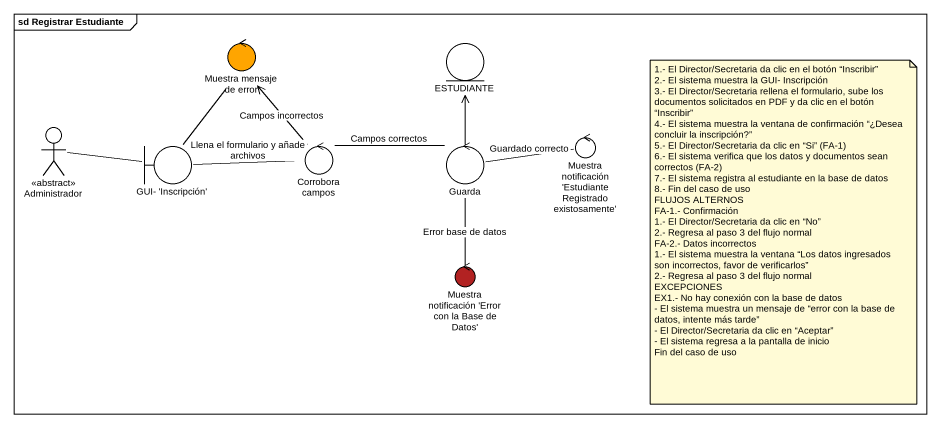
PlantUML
@startuml
mainframe sd Registrar Estudiante
control "Muestra mensaje de error" as Muestra_mensaje_de_error #FFA500
entity ESTUDIANTE
actor Administrador <<abstract>>
boundary "GUI- 'Inscripción'" as GUI_Inscripción
control "Corrobora campos" as Corrobora_campos
control Guarda
control "Muestra notificación 'Estudiante Registrado existosamente'" as Muestra_notificación
control "Muestra notificación 'Error con la Base de Datos'" as Muestra_notificación_Error #B22222
Muestra_mensaje_de_error -- GUI_Inscripción
Administrador -right- GUI_Inscripción
GUI_Inscripción -right- Corrobora_campos : Llena el formulario y añade archivos
Corrobora_campos -up-> Muestra_mensaje_de_error : Campos incorrectos
Corrobora_campos -right- Guarda : Campos correctos
Guarda -up-> ESTUDIANTE
Guarda -right- Muestra_notificación : Guardado correcto
Guarda -- Muestra_notificación_Error : Error base de datos
note as N1
  1.- El Director/Secretaria da clic en el botón “Inscribir”
  2.- El sistema muestra la GUI- Inscripción
  3.- El Director/Secretaria rellena el formulario, sube los documentos solicitados en PDF y da clic en el botón “Inscribir”
  4.- El sistema muestra la ventana de confirmación “¿Desea concluir la inscripción?”
  5.- El Director/Secretaria da clic en “Si” (FA-1)
  6.- El sistema verifica que los datos y documentos sean correctos (FA-2)
  7.- El sistema registra al estudiante en la base de datos
  8.- Fin del caso de uso
  FLUJOS ALTERNOS
  FA-1.- Confirmación
  1.- El Director/Secretaria da clic en “No”
  2.- Regresa al paso 3 del flujo normal
  FA-2.- Datos incorrectos
  1.- El sistema muestra la ventana “Los datos ingresados son incorrectos, favor de verificarlos”
  2.- Regresa al paso 3 del flujo normal
  EXCEPCIONES
  EX1.- No hay conexión con la base de datos
  - El sistema muestra un mensaje de “error con la base de datos, intente más tarde”
  - El Director/Secretaria da clic en “Aceptar”
  - El sistema regresa a la pantalla de inicio
  Fin del caso de uso
end note
@enduml
